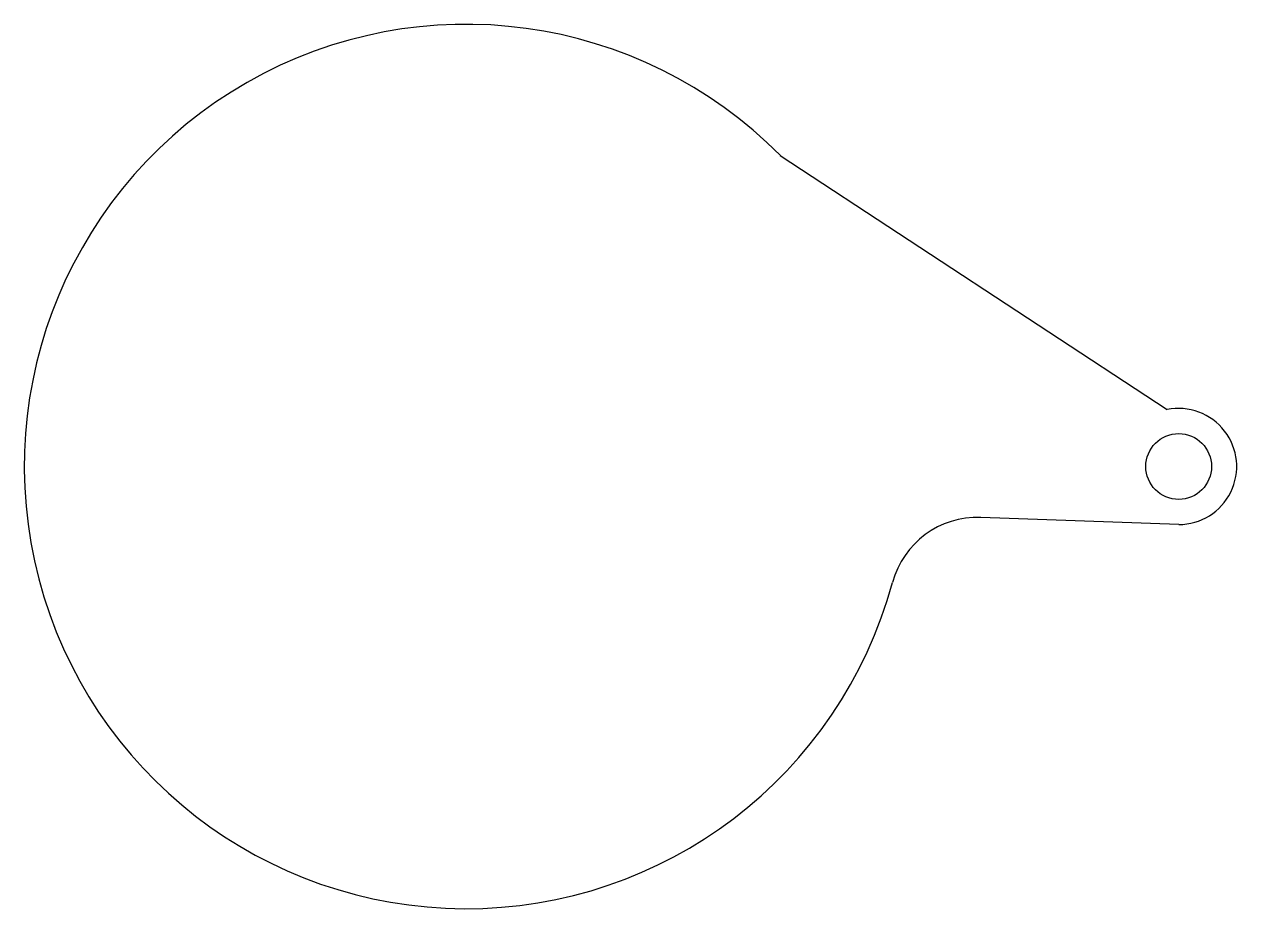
# Model space of a CAD drawing. Header units: millimetres. Extents: x -57 to 100, y -57 to 57.
import ezdxf

# ---------------------------------------------------------------- set-up
doc = ezdxf.new("R2010")
doc.units = ezdxf.units.MM
doc.layers.add('Sketch', color=7, linetype='CONTINUOUS')

msp = doc.modelspace()

# ---------------------------------------------------------------- linework, layer by layer
at = {"layer": 'Sketch'}
for p, q in [((40.62, 40.16), (90.62, 7.35)), ((92.12, -7.5), (66.53, -6.58))]:
    msp.add_line(p, q, dxfattribs=at)
msp.add_circle((92.12, 0), 4.25, dxfattribs=at)
for centre, radius, start, end in [((0, 0), 57.12, 44.6706, -15.206), ((92.12, 0), 7.5, -90, 101.537), ((66.12, -17.97), 11.4, 87.9443, 164.794)]:
    msp.add_arc(centre, radius, start, end, dxfattribs=at)

doc.saveas('drawing.dxf')
